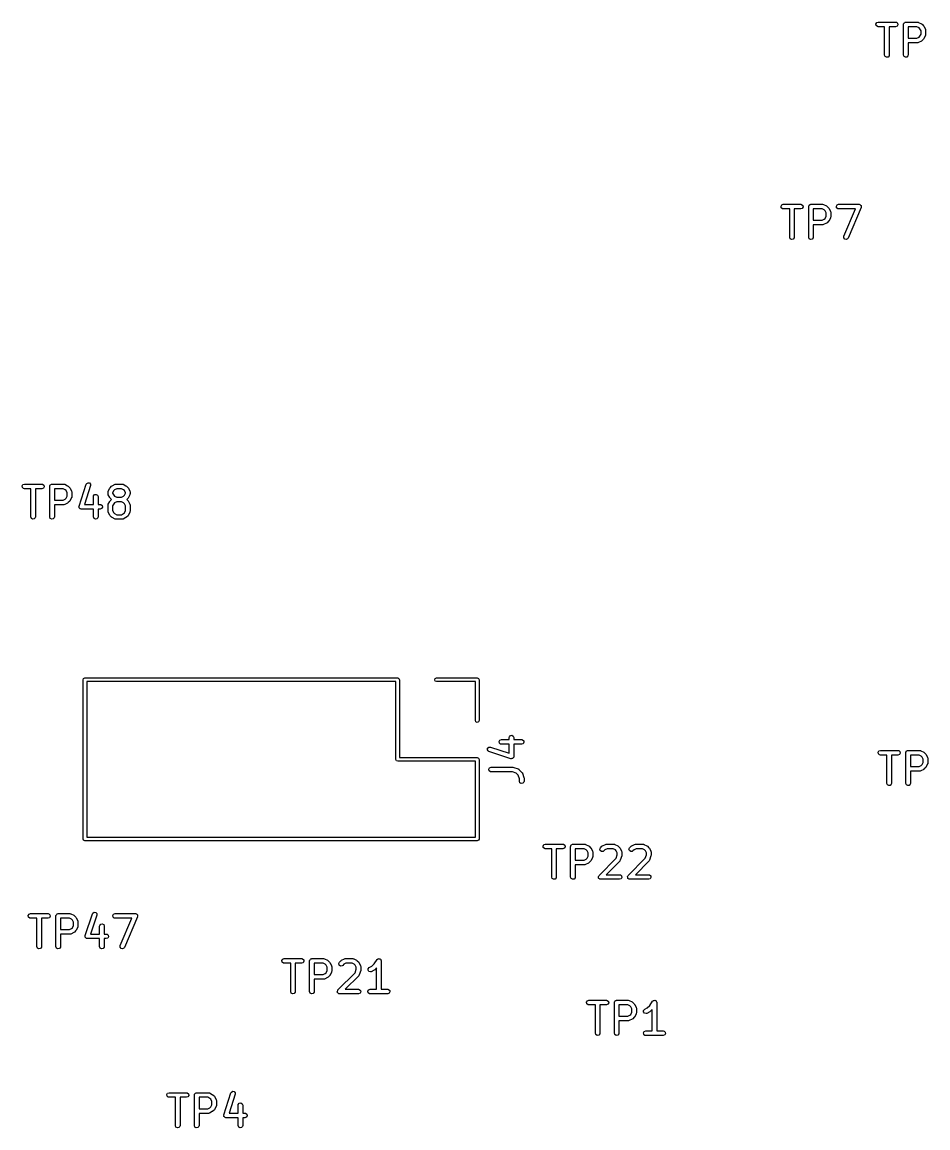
# Model space of a CAD drawing. Extents: x 93 to 212, y -133 to -50.
# Drawn here: x 122.4 to 151.99, y -131.9 to -95.78 of the extents above; entities that cross this region are included whole.
import ezdxf

# ---------------------------------------------------------------- set-up
doc = ezdxf.new("R2010")
doc.units = 0
doc.layers.add('BLACK', color=7, linetype='CONTINUOUS')

msp = doc.modelspace()

# ---------------------------------------------------------------- linework, layer by layer
at = {"layer": 'BLACK', "linetype": 'CONTINUOUS'}
for p, q in [((150.294, -95.8394), (150.32, -95.7949)), ((150.303, -95.8899), (150.294, -95.8394)), ((150.342, -95.9229), (150.303, -95.8899)), ((150.32, -95.7949), (150.368, -95.7774)), ((150.368, -95.9274), (150.342, -95.9229)), ((150.368, -95.7774), (150.939, -95.7774)), ((150.579, -95.9274), (150.368, -95.9274)), ((150.579, -96.8524), (150.579, -95.9274)), ((150.939, -95.9274), (150.729, -95.9274)), ((150.729, -95.9274), (150.729, -96.8524)), ((150.939, -95.7774), (150.965, -95.7819)), ((150.987, -95.9098), (150.939, -95.9274)), ((150.965, -95.7819), (151.004, -95.8149)), ((151.013, -95.8654), (150.987, -95.9098)), ((151.004, -95.8149), (151.013, -95.8654)), ((151.198, -95.8524), (151.199, -95.8426)), ((151.198, -96.8524), (151.198, -95.8524)), ((151.199, -95.8394), (151.2, -95.8365)), ((151.199, -95.8426), (151.199, -95.8394)), ((151.2, -95.8365), (151.202, -95.8267)), ((151.202, -95.8267), (151.215, -95.8118)), ((151.215, -95.8118), (151.224, -95.7949)), ((151.224, -95.7949), (151.231, -95.7926)), ((151.231, -95.7926), (151.235, -95.7874)), ((151.235, -95.7874), (151.254, -95.784)), ((151.254, -95.784), (151.273, -95.7774)), ((151.273, -95.7774), (151.654, -95.7774)), ((151.348, -95.9274), (151.348, -96.3012)), ((151.636, -95.9274), (151.348, -95.9274)), ((151.704, -95.9616), (151.636, -95.9274)), ((151.654, -95.7774), (151.679, -95.7819)), ((151.679, -95.7819), (151.683, -95.7848)), ((151.683, -95.7848), (151.687, -95.7853)), ((151.687, -95.7853), (151.782, -95.8329)), ((151.735, -95.992), (151.704, -95.9616)), ((151.769, -96.0606), (151.735, -95.992)), ((151.769, -96.168), (151.769, -96.0606)), ((151.782, -95.8329), (151.8, -95.8463)), ((151.8, -95.8463), (151.802, -95.847)), ((151.802, -95.847), (151.849, -95.8946)), ((151.849, -95.8946), (151.862, -95.913)), ((151.862, -95.913), (151.864, -95.9141)), ((151.864, -95.9141), (151.911, -96.0093)), ((151.911, -96.0093), (151.919, -96.0343)), ((151.919, -96.0343), (151.918, -96.0386)), ((151.918, -96.0386), (151.919, -96.0429)), ((151.919, -96.0429), (151.919, -96.1857)), ((151.348, -96.3012), (151.636, -96.3012)), ((151.636, -96.3012), (151.704, -96.2669)), ((151.782, -96.3957), (151.687, -96.4433)), ((151.704, -96.2669), (151.735, -96.2365)), ((151.735, -96.2365), (151.769, -96.168)), ((151.783, -96.3945), (151.782, -96.3957)), ((151.802, -96.3816), (151.783, -96.3945)), ((151.849, -96.334), (151.802, -96.3816)), ((151.85, -96.3325), (151.849, -96.334)), ((151.864, -96.3145), (151.85, -96.3325)), ((151.911, -96.2193), (151.864, -96.3145)), ((151.912, -96.2148), (151.911, -96.2193)), ((151.915, -96.2114), (151.912, -96.2148)), ((151.919, -96.1857), (151.915, -96.2114)), ((151.654, -96.4512), (151.348, -96.4512)), ((151.348, -96.4512), (151.348, -96.8524)), ((151.658, -96.4497), (151.654, -96.4512)), ((151.662, -96.4507), (151.658, -96.4497)), ((151.687, -96.4433), (151.662, -96.4507)), ((150.596, -96.9006), (150.579, -96.8524)), ((150.641, -96.9262), (150.596, -96.9006)), ((150.691, -96.9173), (150.641, -96.9262)), ((150.724, -96.878), (150.691, -96.9173)), ((150.729, -96.8524), (150.724, -96.878)), ((151.215, -96.9006), (151.198, -96.8524)), ((151.26, -96.9262), (151.215, -96.9006)), ((151.31, -96.9173), (151.26, -96.9262)), ((151.343, -96.878), (151.31, -96.9173)), ((151.348, -96.8524), (151.343, -96.878)), ((147.194, -101.789), (147.22, -101.745)), ((147.203, -101.84), (147.194, -101.789)), ((147.242, -101.873), (147.203, -101.84)), ((147.22, -101.745), (147.268, -101.727)), ((147.268, -101.727), (147.839, -101.727)), ((147.839, -101.727), (147.865, -101.732)), ((147.865, -101.732), (147.904, -101.765)), ((147.913, -101.815), (147.887, -101.86)), ((147.904, -101.765), (147.913, -101.815)), ((148.098, -101.802), (148.099, -101.793)), ((148.098, -102.802), (148.098, -101.802)), ((148.099, -101.789), (148.1, -101.786)), ((148.099, -101.793), (148.099, -101.789)), ((148.1, -101.786), (148.102, -101.777)), ((148.102, -101.777), (148.115, -101.762)), ((148.115, -101.762), (148.124, -101.745)), ((148.124, -101.745), (148.131, -101.743)), ((148.131, -101.743), (148.135, -101.737)), ((148.135, -101.737), (148.154, -101.734)), ((148.154, -101.734), (148.173, -101.727)), ((148.173, -101.727), (148.554, -101.727)), ((148.554, -101.727), (148.579, -101.732)), ((148.579, -101.732), (148.583, -101.735)), ((148.583, -101.735), (148.587, -101.735)), ((148.587, -101.735), (148.682, -101.783)), ((148.682, -101.783), (148.7, -101.796)), ((148.7, -101.796), (148.702, -101.797)), ((148.702, -101.797), (148.749, -101.845)), ((148.749, -101.845), (148.762, -101.863)), ((149.004, -101.789), (149.029, -101.745)), ((149.012, -101.84), (149.004, -101.789)), ((149.052, -101.873), (149.012, -101.84)), ((149.029, -101.745), (149.077, -101.727)), ((149.077, -101.727), (149.744, -101.727)), ((149.813, -101.832), (149.384, -102.832)), ((149.744, -101.727), (149.77, -101.732)), ((149.77, -101.732), (149.776, -101.738)), ((149.776, -101.738), (149.785, -101.74)), ((149.785, -101.74), (149.796, -101.754)), ((149.796, -101.754), (149.809, -101.765)), ((149.809, -101.765), (149.811, -101.774)), ((149.811, -101.774), (149.816, -101.781)), ((149.818, -101.815), (149.813, -101.823)), ((149.813, -101.823), (149.813, -101.832)), ((149.816, -101.781), (149.815, -101.798)), ((149.815, -101.798), (149.818, -101.815)), ((147.268, -101.877), (147.242, -101.873)), ((147.479, -101.877), (147.268, -101.877)), ((147.479, -102.802), (147.479, -101.877)), ((147.839, -101.877), (147.629, -101.877)), ((147.629, -101.877), (147.629, -102.802)), ((147.887, -101.86), (147.839, -101.877)), ((148.248, -101.877), (148.248, -102.251)), ((148.536, -101.877), (148.248, -101.877)), ((148.604, -101.912), (148.536, -101.877)), ((148.635, -101.942), (148.604, -101.912)), ((148.604, -102.217), (148.635, -102.187)), ((148.669, -102.011), (148.635, -101.942)), ((148.635, -102.187), (148.669, -102.118)), ((148.669, -102.118), (148.669, -102.011)), ((148.762, -101.863), (148.764, -101.864)), ((148.764, -101.864), (148.811, -101.959)), ((148.811, -102.169), (148.764, -102.264)), ((148.811, -101.959), (148.819, -101.984)), ((148.812, -102.165), (148.811, -102.169)), ((148.815, -102.161), (148.812, -102.165)), ((148.819, -102.136), (148.815, -102.161)), ((148.819, -101.984), (148.818, -101.989)), ((148.818, -101.989), (148.819, -101.993)), ((148.819, -101.993), (148.819, -102.136)), ((149.077, -101.877), (149.052, -101.873)), ((149.63, -101.877), (149.077, -101.877)), ((149.247, -102.773), (149.63, -101.877)), ((148.248, -102.251), (148.536, -102.251)), ((148.554, -102.401), (148.248, -102.401)), ((148.248, -102.401), (148.248, -102.802)), ((148.536, -102.251), (148.604, -102.217)), ((148.558, -102.4), (148.554, -102.401)), ((148.562, -102.401), (148.558, -102.4)), ((148.587, -102.393), (148.562, -102.401)), ((148.682, -102.346), (148.587, -102.393)), ((148.683, -102.344), (148.682, -102.346)), ((148.702, -102.332), (148.683, -102.344)), ((148.749, -102.284), (148.702, -102.332)), ((148.75, -102.283), (148.749, -102.284)), ((148.764, -102.264), (148.75, -102.283)), ((147.496, -102.851), (147.479, -102.802)), ((147.541, -102.876), (147.496, -102.851)), ((147.591, -102.867), (147.541, -102.876)), ((147.624, -102.828), (147.591, -102.867)), ((147.629, -102.802), (147.624, -102.828)), ((148.115, -102.851), (148.098, -102.802)), ((148.16, -102.876), (148.115, -102.851)), ((148.21, -102.867), (148.16, -102.876)), ((148.243, -102.828), (148.21, -102.867)), ((148.248, -102.802), (148.243, -102.828)), ((149.244, -102.824), (149.247, -102.773)), ((149.274, -102.865), (149.244, -102.824)), ((149.324, -102.877), (149.274, -102.865)), ((149.37, -102.854), (149.324, -102.877)), ((149.384, -102.832), (149.37, -102.854)), ((122.424, -110.885), (122.472, -110.867)), ((122.472, -110.867), (123.043, -110.867)), ((123.043, -110.867), (123.069, -110.872)), ((123.069, -110.872), (123.108, -110.905)), ((123.328, -110.885), (123.335, -110.883)), ((123.335, -110.883), (123.339, -110.877)), ((123.339, -110.877), (123.358, -110.874)), ((123.358, -110.874), (123.377, -110.867)), ((123.377, -110.867), (123.758, -110.867)), ((123.758, -110.867), (123.783, -110.872)), ((123.783, -110.872), (123.787, -110.875)), ((123.787, -110.875), (123.791, -110.875)), ((123.791, -110.875), (123.886, -110.923)), ((124.258, -111.585), (124.496, -110.871)), ((124.496, -110.871), (124.508, -110.848)), ((124.508, -110.848), (124.552, -110.821)), ((124.552, -110.821), (124.603, -110.829)), ((124.603, -110.829), (124.637, -110.867)), ((124.637, -110.867), (124.638, -110.918)), ((125.343, -110.923), (125.438, -110.875)), ((125.438, -110.875), (125.463, -110.868)), ((125.463, -110.868), (125.468, -110.869)), ((125.468, -110.869), (125.472, -110.867)), ((125.472, -110.867), (125.662, -110.867)), ((125.662, -110.867), (125.688, -110.872)), ((125.688, -110.872), (125.691, -110.875)), ((125.691, -110.875), (125.696, -110.875)), ((125.696, -110.875), (125.791, -110.923)), ((122.398, -110.929), (122.424, -110.885)), ((122.407, -110.98), (122.398, -110.929)), ((122.446, -111.013), (122.407, -110.98)), ((122.472, -111.017), (122.446, -111.013)), ((122.683, -111.017), (122.472, -111.017)), ((122.683, -111.942), (122.683, -111.017)), ((123.043, -111.017), (122.833, -111.017)), ((122.833, -111.017), (122.833, -111.942)), ((123.092, -111), (123.043, -111.017)), ((123.117, -110.955), (123.092, -111)), ((123.108, -110.905), (123.117, -110.955)), ((123.302, -110.942), (123.303, -110.933)), ((123.302, -111.942), (123.302, -110.942)), ((123.303, -110.929), (123.304, -110.926)), ((123.303, -110.933), (123.303, -110.929)), ((123.304, -110.926), (123.306, -110.917)), ((123.306, -110.917), (123.319, -110.902)), ((123.319, -110.902), (123.328, -110.885)), ((123.452, -111.017), (123.452, -111.391)), ((123.74, -111.017), (123.452, -111.017)), ((123.808, -111.052), (123.74, -111.017)), ((123.839, -111.082), (123.808, -111.052)), ((123.873, -111.151), (123.839, -111.082)), ((123.873, -111.258), (123.873, -111.151)), ((123.886, -110.923), (123.904, -110.936)), ((123.904, -110.936), (123.906, -110.937)), ((123.906, -110.937), (123.954, -110.985)), ((123.954, -110.985), (123.966, -111.003)), ((123.966, -111.003), (123.968, -111.004)), ((123.968, -111.004), (124.015, -111.099)), ((124.015, -111.099), (124.023, -111.124)), ((124.023, -111.124), (124.022, -111.129)), ((124.022, -111.129), (124.023, -111.133)), ((124.023, -111.133), (124.023, -111.276)), ((124.638, -110.918), (124.433, -111.534)), ((124.735, -111.25), (124.768, -111.211)), ((124.768, -111.211), (124.818, -111.202)), ((124.818, -111.202), (124.863, -111.228)), ((124.863, -111.228), (124.88, -111.276)), ((125.206, -111.133), (125.211, -111.107)), ((125.206, -111.18), (125.206, -111.133)), ((125.208, -111.185), (125.206, -111.18)), ((125.207, -111.189), (125.208, -111.185)), ((125.214, -111.214), (125.207, -111.189)), ((125.211, -111.107), (125.214, -111.104)), ((125.214, -111.099), (125.262, -111.004)), ((125.214, -111.104), (125.214, -111.099)), ((125.262, -111.309), (125.214, -111.214)), ((125.262, -111.004), (125.275, -110.986)), ((125.275, -110.986), (125.276, -110.985)), ((125.276, -110.985), (125.324, -110.937)), ((125.324, -110.937), (125.342, -110.924)), ((125.342, -110.924), (125.343, -110.923)), ((125.391, -111.082), (125.356, -111.151)), ((125.356, -111.151), (125.356, -111.163)), ((125.356, -111.163), (125.391, -111.231)), ((125.421, -111.052), (125.391, -111.082)), ((125.391, -111.231), (125.421, -111.262)), ((125.49, -111.017), (125.421, -111.052)), ((125.645, -111.017), (125.49, -111.017)), ((125.713, -111.052), (125.645, -111.017)), ((125.744, -111.082), (125.713, -111.052)), ((125.713, -111.262), (125.744, -111.231)), ((125.778, -111.151), (125.744, -111.082)), ((125.744, -111.231), (125.778, -111.163)), ((125.778, -111.163), (125.778, -111.151)), ((125.791, -110.923), (125.809, -110.936)), ((125.809, -110.936), (125.811, -110.937)), ((125.811, -110.937), (125.858, -110.985)), ((125.858, -110.985), (125.871, -111.003)), ((125.871, -111.003), (125.872, -111.004)), ((125.872, -111.004), (125.92, -111.099)), ((125.92, -111.214), (125.872, -111.309)), ((125.92, -111.099), (125.927, -111.124)), ((125.923, -111.206), (125.92, -111.21)), ((125.92, -111.21), (125.92, -111.214)), ((125.928, -111.18), (125.923, -111.206)), ((125.927, -111.124), (125.926, -111.129)), ((125.926, -111.129), (125.928, -111.133)), ((125.928, -111.133), (125.928, -111.18)), ((123.452, -111.391), (123.74, -111.391)), ((123.758, -111.541), (123.452, -111.541)), ((123.452, -111.541), (123.452, -111.942)), ((123.74, -111.391), (123.808, -111.357)), ((123.762, -111.54), (123.758, -111.541)), ((123.766, -111.541), (123.762, -111.54)), ((123.791, -111.533), (123.766, -111.541)), ((123.886, -111.486), (123.791, -111.533)), ((123.808, -111.357), (123.839, -111.327)), ((123.839, -111.327), (123.873, -111.258)), ((123.888, -111.484), (123.886, -111.486)), ((123.906, -111.472), (123.888, -111.484)), ((123.954, -111.424), (123.906, -111.472)), ((123.968, -111.404), (123.954, -111.423)), ((123.954, -111.423), (123.954, -111.424)), ((124.015, -111.309), (123.968, -111.404)), ((124.016, -111.305), (124.015, -111.309)), ((124.019, -111.301), (124.016, -111.305)), ((124.023, -111.276), (124.019, -111.301)), ((124.255, -111.596), (124.258, -111.591)), ((124.259, -111.616), (124.255, -111.596)), ((124.258, -111.591), (124.258, -111.585)), ((124.433, -111.534), (124.73, -111.534)), ((124.73, -111.276), (124.735, -111.25)), ((124.73, -111.534), (124.73, -111.276)), ((124.88, -111.276), (124.88, -111.534)), ((124.88, -111.534), (124.948, -111.534)), ((124.948, -111.534), (124.974, -111.539)), ((124.974, -111.539), (125.013, -111.572)), ((125.013, -111.572), (125.022, -111.622)), ((125.206, -111.561), (125.211, -111.536)), ((125.206, -111.752), (125.206, -111.561)), ((125.211, -111.536), (125.214, -111.532)), ((125.214, -111.528), (125.262, -111.433)), ((125.214, -111.532), (125.214, -111.528)), ((125.263, -111.31), (125.262, -111.309)), ((125.262, -111.433), (125.275, -111.415)), ((125.276, -111.329), (125.263, -111.31)), ((125.275, -111.415), (125.276, -111.413)), ((125.318, -111.371), (125.276, -111.329)), ((125.276, -111.413), (125.318, -111.371)), ((125.391, -111.511), (125.356, -111.579)), ((125.356, -111.579), (125.356, -111.734)), ((125.421, -111.48), (125.391, -111.511)), ((125.421, -111.262), (125.49, -111.296)), ((125.49, -111.446), (125.421, -111.48)), ((125.49, -111.296), (125.645, -111.296)), ((125.645, -111.446), (125.49, -111.446)), ((125.645, -111.296), (125.713, -111.262)), ((125.713, -111.48), (125.645, -111.446)), ((125.744, -111.511), (125.713, -111.48)), ((125.778, -111.579), (125.744, -111.511)), ((125.778, -111.734), (125.778, -111.579)), ((125.858, -111.329), (125.816, -111.371)), ((125.816, -111.371), (125.858, -111.413)), ((125.859, -111.327), (125.858, -111.329)), ((125.858, -111.413), (125.871, -111.432)), ((125.872, -111.309), (125.859, -111.327)), ((125.871, -111.432), (125.872, -111.433)), ((125.872, -111.433), (125.92, -111.528)), ((125.92, -111.528), (125.927, -111.553)), ((125.927, -111.553), (125.926, -111.557)), ((125.926, -111.557), (125.928, -111.561)), ((125.928, -111.561), (125.928, -111.752)), ((122.7, -111.991), (122.683, -111.942)), ((122.833, -111.942), (122.828, -111.968)), ((123.319, -111.991), (123.302, -111.942)), ((123.452, -111.942), (123.447, -111.968)), ((124.259, -111.637), (124.259, -111.616)), ((124.263, -111.641), (124.259, -111.637)), ((124.264, -111.647), (124.263, -111.641)), ((124.28, -111.66), (124.264, -111.647)), ((124.293, -111.675), (124.28, -111.66)), ((124.299, -111.676), (124.293, -111.675)), ((124.303, -111.68), (124.299, -111.676)), ((124.329, -111.684), (124.303, -111.68)), ((124.73, -111.684), (124.329, -111.684)), ((124.73, -111.942), (124.73, -111.684)), ((124.748, -111.991), (124.73, -111.942)), ((124.88, -111.942), (124.876, -111.968)), ((124.948, -111.684), (124.88, -111.684)), ((124.88, -111.684), (124.88, -111.942)), ((124.996, -111.666), (124.948, -111.684)), ((125.022, -111.622), (124.996, -111.666)), ((125.208, -111.756), (125.206, -111.752)), ((125.207, -111.76), (125.208, -111.756)), ((125.214, -111.785), (125.207, -111.76)), ((125.262, -111.881), (125.214, -111.785)), ((125.263, -111.882), (125.262, -111.881)), ((125.276, -111.9), (125.263, -111.882)), ((125.324, -111.948), (125.276, -111.9)), ((125.325, -111.948), (125.324, -111.948)), ((125.343, -111.962), (125.325, -111.948)), ((125.438, -112.009), (125.343, -111.962)), ((125.356, -111.734), (125.391, -111.803)), ((125.391, -111.803), (125.421, -111.833)), ((125.421, -111.833), (125.49, -111.867)), ((125.49, -111.867), (125.645, -111.867)), ((125.645, -111.867), (125.713, -111.833)), ((125.791, -111.962), (125.696, -112.009)), ((125.713, -111.833), (125.744, -111.803)), ((125.744, -111.803), (125.778, -111.734)), ((125.792, -111.961), (125.791, -111.962)), ((125.811, -111.948), (125.792, -111.961)), ((125.858, -111.9), (125.811, -111.948)), ((125.859, -111.899), (125.858, -111.9)), ((125.872, -111.881), (125.859, -111.899)), ((125.92, -111.785), (125.872, -111.881)), ((125.923, -111.778), (125.92, -111.781)), ((125.92, -111.781), (125.92, -111.785)), ((125.928, -111.752), (125.923, -111.778)), ((122.745, -112.016), (122.7, -111.991)), ((122.795, -112.007), (122.745, -112.016)), ((122.828, -111.968), (122.795, -112.007)), ((123.364, -112.016), (123.319, -111.991)), ((123.414, -112.007), (123.364, -112.016)), ((123.447, -111.968), (123.414, -112.007)), ((124.792, -112.016), (124.748, -111.991)), ((124.843, -112.007), (124.792, -112.016)), ((124.876, -111.968), (124.843, -112.007)), ((125.443, -112.01), (125.438, -112.009)), ((125.446, -112.013), (125.443, -112.01)), ((125.472, -112.017), (125.446, -112.013)), ((125.662, -112.017), (125.472, -112.017)), ((125.667, -112.016), (125.662, -112.017)), ((125.671, -112.017), (125.667, -112.016)), ((125.696, -112.009), (125.671, -112.017)), ((124.39, -117.26), (124.408, -117.218)), ((124.39, -122.46), (124.39, -117.26)), ((124.408, -117.218), (124.45, -117.2)), ((124.45, -117.2), (134.67, -117.2)), ((124.51, -117.32), (124.51, -122.4)), ((134.61, -117.32), (124.51, -117.32)), ((134.61, -119.86), (134.61, -117.32)), ((134.67, -117.2), (134.712, -117.218)), ((134.712, -117.218), (134.73, -117.26)), ((134.73, -117.26), (134.73, -119.8)), ((135.88, -117.26), (135.898, -117.218)), ((135.898, -117.302), (135.88, -117.26)), ((135.898, -117.218), (135.94, -117.2)), ((135.94, -117.32), (135.898, -117.302)), ((135.94, -117.2), (137.27, -117.2)), ((137.21, -117.32), (135.94, -117.32)), ((137.21, -118.59), (137.21, -117.32)), ((137.27, -117.2), (137.312, -117.218)), ((137.312, -117.218), (137.33, -117.26)), ((137.33, -117.26), (137.33, -118.59)), ((137.228, -118.632), (137.21, -118.59)), ((137.27, -118.65), (137.228, -118.632)), ((137.312, -118.632), (137.27, -118.65)), ((137.33, -118.59), (137.312, -118.632)), ((138.314, -119.146), (138.319, -119.12)), ((138.314, -119.214), (138.314, -119.146)), ((138.319, -119.12), (138.352, -119.081)), ((138.352, -119.081), (138.402, -119.072)), ((138.402, -119.072), (138.446, -119.098)), ((138.446, -119.098), (138.464, -119.146)), ((138.464, -119.146), (138.464, -119.214)), ((137.601, -119.542), (137.609, -119.491)), ((137.628, -119.585), (137.601, -119.542)), ((137.609, -119.491), (137.647, -119.457)), ((137.647, -119.457), (137.698, -119.456)), ((137.698, -119.456), (138.314, -119.661)), ((137.982, -119.276), (138.008, -119.231)), ((137.991, -119.326), (137.982, -119.276)), ((138.03, -119.359), (137.991, -119.326)), ((138.008, -119.231), (138.056, -119.214)), ((138.056, -119.364), (138.03, -119.359)), ((138.056, -119.214), (138.314, -119.214)), ((138.314, -119.364), (138.056, -119.364)), ((138.314, -119.661), (138.314, -119.364)), ((138.464, -119.214), (138.722, -119.214)), ((138.722, -119.364), (138.464, -119.364)), ((138.464, -119.364), (138.464, -119.765)), ((138.722, -119.214), (138.748, -119.218)), ((138.771, -119.346), (138.722, -119.364)), ((138.748, -119.218), (138.787, -119.251)), ((138.796, -119.302), (138.771, -119.346)), ((138.787, -119.251), (138.796, -119.302)), ((134.628, -119.902), (134.61, -119.86)), ((134.67, -119.92), (134.628, -119.902)), ((134.73, -119.8), (137.27, -119.8)), ((137.27, -119.8), (137.312, -119.818)), ((137.312, -119.818), (137.33, -119.86)), ((137.33, -119.86), (137.33, -122.46)), ((137.651, -119.598), (137.628, -119.585)), ((138.365, -119.836), (137.651, -119.598)), ((138.371, -119.836), (138.365, -119.836)), ((138.376, -119.839), (138.371, -119.836)), ((138.396, -119.835), (138.376, -119.839)), ((138.417, -119.835), (138.396, -119.835)), ((138.421, -119.831), (138.417, -119.835)), ((138.427, -119.83), (138.421, -119.831)), ((138.44, -119.814), (138.427, -119.83)), ((138.455, -119.8), (138.44, -119.814)), ((138.456, -119.795), (138.455, -119.8)), ((138.46, -119.79), (138.456, -119.795)), ((138.464, -119.765), (138.46, -119.79)), ((150.368, -119.629), (150.394, -119.585)), ((150.377, -119.68), (150.368, -119.629)), ((150.416, -119.713), (150.377, -119.68)), ((150.394, -119.585), (150.442, -119.567)), ((150.442, -119.717), (150.416, -119.713)), ((150.442, -119.567), (151.013, -119.567)), ((150.653, -119.717), (150.442, -119.717)), ((150.653, -120.642), (150.653, -119.717)), ((151.013, -119.717), (150.803, -119.717)), ((150.803, -119.717), (150.803, -120.642)), ((151.013, -119.567), (151.039, -119.572)), ((151.062, -119.7), (151.013, -119.717)), ((151.039, -119.572), (151.078, -119.605)), ((151.087, -119.655), (151.062, -119.7)), ((151.078, -119.605), (151.087, -119.655)), ((151.272, -119.642), (151.273, -119.633)), ((151.272, -120.642), (151.272, -119.642)), ((151.273, -119.629), (151.274, -119.626)), ((151.273, -119.633), (151.273, -119.629)), ((151.274, -119.626), (151.276, -119.617)), ((151.276, -119.617), (151.289, -119.602)), ((151.289, -119.602), (151.298, -119.585)), ((151.298, -119.585), (151.305, -119.583)), ((151.305, -119.583), (151.309, -119.577)), ((151.309, -119.577), (151.328, -119.574)), ((151.328, -119.574), (151.347, -119.567)), ((151.347, -119.567), (151.728, -119.567)), ((151.422, -119.717), (151.422, -120.091)), ((151.71, -119.717), (151.422, -119.717)), ((151.778, -119.752), (151.71, -119.717)), ((151.728, -119.567), (151.753, -119.572)), ((151.753, -119.572), (151.757, -119.575)), ((151.757, -119.575), (151.761, -119.575)), ((151.761, -119.575), (151.856, -119.623)), ((151.809, -119.782), (151.778, -119.752)), ((151.843, -119.851), (151.809, -119.782)), ((151.843, -119.958), (151.843, -119.851)), ((151.856, -119.623), (151.874, -119.636)), ((151.874, -119.636), (151.876, -119.637)), ((151.876, -119.637), (151.924, -119.685)), ((151.924, -119.685), (151.936, -119.703)), ((151.936, -119.703), (151.938, -119.704)), ((151.938, -119.704), (151.985, -119.799)), ((151.985, -119.799), (151.993, -119.824)), ((151.993, -119.824), (151.992, -119.829)), ((151.992, -119.829), (151.993, -119.833)), ((151.993, -119.833), (151.993, -119.976)), ((137.21, -119.92), (134.67, -119.92)), ((137.21, -122.4), (137.21, -119.92)), ((137.649, -120.18), (137.674, -120.136)), ((137.657, -120.231), (137.649, -120.18)), ((137.697, -120.264), (137.657, -120.231)), ((137.674, -120.136), (137.722, -120.118)), ((137.722, -120.268), (137.697, -120.264)), ((137.722, -120.118), (138.437, -120.118)), ((138.424, -120.268), (137.722, -120.268)), ((138.539, -120.307), (138.424, -120.268)), ((138.437, -120.118), (138.459, -120.122)), ((138.459, -120.122), (138.46, -120.122)), ((138.46, -120.122), (138.603, -120.17)), ((138.603, -120.17), (138.626, -120.182)), ((138.626, -120.182), (138.628, -120.186)), ((138.628, -120.186), (138.633, -120.188)), ((138.633, -120.188), (138.728, -120.283)), ((151.422, -120.091), (151.71, -120.091)), ((151.728, -120.241), (151.422, -120.241)), ((151.422, -120.241), (151.422, -120.642)), ((151.71, -120.091), (151.778, -120.057)), ((151.732, -120.24), (151.728, -120.241)), ((151.736, -120.241), (151.732, -120.24)), ((151.761, -120.233), (151.736, -120.241)), ((151.856, -120.186), (151.761, -120.233)), ((151.778, -120.057), (151.809, -120.027)), ((151.809, -120.027), (151.843, -119.958)), ((151.858, -120.184), (151.856, -120.186)), ((151.876, -120.172), (151.858, -120.184)), ((151.924, -120.124), (151.876, -120.172)), ((151.938, -120.104), (151.924, -120.123)), ((151.924, -120.123), (151.924, -120.124)), ((151.985, -120.009), (151.938, -120.104)), ((151.986, -120.005), (151.985, -120.009)), ((151.989, -120.001), (151.986, -120.005)), ((151.993, -119.976), (151.989, -120.001)), ((138.609, -120.377), (138.539, -120.307)), ((138.647, -120.491), (138.609, -120.377)), ((138.647, -120.574), (138.647, -120.491)), ((138.665, -120.622), (138.647, -120.574)), ((138.709, -120.648), (138.665, -120.622)), ((138.728, -120.283), (138.743, -120.304)), ((138.743, -120.304), (138.743, -120.309)), ((138.743, -120.309), (138.746, -120.312)), ((138.746, -120.312), (138.794, -120.455)), ((138.793, -120.6), (138.76, -120.639)), ((138.797, -120.574), (138.793, -120.6)), ((138.794, -120.455), (138.797, -120.478)), ((138.797, -120.478), (138.797, -120.479)), ((138.797, -120.479), (138.797, -120.574)), ((138.76, -120.639), (138.709, -120.648)), ((150.67, -120.691), (150.653, -120.642)), ((150.715, -120.716), (150.67, -120.691)), ((150.765, -120.707), (150.715, -120.716)), ((150.798, -120.668), (150.765, -120.707)), ((150.803, -120.642), (150.798, -120.668)), ((151.289, -120.691), (151.272, -120.642)), ((151.334, -120.716), (151.289, -120.691)), ((151.384, -120.707), (151.334, -120.716)), ((151.417, -120.668), (151.384, -120.707)), ((151.422, -120.642), (151.417, -120.668)), ((124.51, -122.4), (137.21, -122.4)), ((124.408, -122.502), (124.39, -122.46)), ((124.45, -122.52), (124.408, -122.502)), ((137.27, -122.52), (124.45, -122.52)), ((137.312, -122.502), (137.27, -122.52)), ((137.33, -122.46), (137.312, -122.502)), ((139.418, -122.689), (139.443, -122.645)), ((139.427, -122.74), (139.418, -122.689)), ((139.466, -122.773), (139.427, -122.74)), ((139.443, -122.645), (139.492, -122.627)), ((139.492, -122.777), (139.466, -122.773)), ((139.492, -122.627), (140.063, -122.627)), ((139.702, -122.777), (139.492, -122.777)), ((139.702, -123.702), (139.702, -122.777)), ((140.063, -122.777), (139.852, -122.777)), ((139.852, -122.777), (139.852, -123.702)), ((140.063, -122.627), (140.089, -122.632)), ((140.111, -122.76), (140.063, -122.777)), ((140.089, -122.632), (140.128, -122.665)), ((140.137, -122.715), (140.111, -122.76)), ((140.128, -122.665), (140.137, -122.715)), ((140.321, -122.702), (140.323, -122.693)), ((140.321, -123.702), (140.321, -122.702)), ((140.323, -122.689), (140.324, -122.686)), ((140.323, -122.693), (140.323, -122.689)), ((140.324, -122.686), (140.326, -122.677)), ((140.326, -122.677), (140.338, -122.662)), ((140.338, -122.662), (140.348, -122.645)), ((140.348, -122.645), (140.355, -122.643)), ((140.355, -122.643), (140.359, -122.637)), ((140.359, -122.637), (140.378, -122.634)), ((140.378, -122.634), (140.396, -122.627)), ((140.396, -122.627), (140.777, -122.627)), ((140.471, -122.777), (140.471, -123.151)), ((140.76, -122.777), (140.471, -122.777)), ((140.828, -122.812), (140.76, -122.777)), ((140.777, -122.627), (140.803, -122.632)), ((140.803, -122.632), (140.806, -122.635)), ((140.806, -122.635), (140.811, -122.635)), ((140.811, -122.635), (140.906, -122.683)), ((140.906, -122.683), (140.924, -122.696)), ((140.924, -122.696), (140.926, -122.697)), ((140.926, -122.697), (140.973, -122.745)), ((140.973, -122.745), (140.986, -122.763)), ((140.986, -122.763), (140.987, -122.764)), ((140.987, -122.764), (141.035, -122.859)), ((141.274, -122.791), (141.296, -122.745)), ((141.287, -122.841), (141.274, -122.791)), ((141.296, -122.745), (141.343, -122.697)), ((141.343, -122.697), (141.362, -122.684)), ((141.362, -122.684), (141.363, -122.683)), ((141.363, -122.683), (141.458, -122.635)), ((141.509, -122.777), (141.441, -122.812)), ((141.458, -122.635), (141.483, -122.628)), ((141.483, -122.628), (141.487, -122.629)), ((141.487, -122.629), (141.492, -122.627)), ((141.492, -122.627), (141.73, -122.627)), ((141.712, -122.777), (141.509, -122.777)), ((141.781, -122.812), (141.712, -122.777)), ((141.73, -122.627), (141.755, -122.632)), ((141.755, -122.632), (141.759, -122.635)), ((141.759, -122.635), (141.763, -122.635)), ((141.763, -122.635), (141.859, -122.683)), ((141.859, -122.683), (141.877, -122.696)), ((141.877, -122.696), (141.878, -122.697)), ((141.878, -122.697), (141.926, -122.745)), ((141.926, -122.745), (141.939, -122.763)), ((141.939, -122.763), (141.94, -122.764)), ((141.94, -122.764), (141.987, -122.859)), ((142.226, -122.791), (142.248, -122.745)), ((142.24, -122.841), (142.226, -122.791)), ((142.248, -122.745), (142.296, -122.697)), ((142.296, -122.697), (142.314, -122.684)), ((142.314, -122.684), (142.315, -122.683)), ((142.315, -122.683), (142.411, -122.635)), ((142.462, -122.777), (142.393, -122.812)), ((142.411, -122.635), (142.435, -122.628)), ((142.435, -122.628), (142.44, -122.629)), ((142.44, -122.629), (142.444, -122.627)), ((142.444, -122.627), (142.682, -122.627)), ((142.664, -122.777), (142.462, -122.777)), ((142.733, -122.812), (142.664, -122.777)), ((142.682, -122.627), (142.708, -122.632)), ((142.708, -122.632), (142.711, -122.635)), ((142.711, -122.635), (142.716, -122.635)), ((142.716, -122.635), (142.811, -122.683)), ((142.811, -122.683), (142.829, -122.696)), ((142.829, -122.696), (142.83, -122.697)), ((142.83, -122.697), (142.878, -122.745)), ((142.878, -122.745), (142.891, -122.763)), ((142.891, -122.763), (142.892, -122.764)), ((142.892, -122.764), (142.94, -122.859)), ((140.471, -123.151), (140.76, -123.151)), ((140.76, -123.151), (140.828, -123.117)), ((140.859, -122.842), (140.828, -122.812)), ((140.828, -123.117), (140.859, -123.087)), ((140.893, -122.911), (140.859, -122.842)), ((140.859, -123.087), (140.893, -123.018)), ((140.893, -123.018), (140.893, -122.911)), ((140.987, -123.164), (140.974, -123.183)), ((141.035, -123.069), (140.987, -123.164)), ((141.035, -122.859), (141.042, -122.884)), ((141.038, -123.061), (141.035, -123.065)), ((141.035, -123.065), (141.035, -123.069)), ((141.043, -123.036), (141.038, -123.061)), ((141.042, -122.884), (141.041, -122.889)), ((141.041, -122.889), (141.043, -122.893)), ((141.043, -122.893), (141.043, -123.036)), ((141.248, -123.649), (141.807, -123.09)), ((141.329, -122.87), (141.287, -122.841)), ((141.381, -122.866), (141.329, -122.87)), ((141.402, -122.851), (141.381, -122.866)), ((141.441, -122.812), (141.402, -122.851)), ((141.811, -122.842), (141.781, -122.812)), ((141.807, -123.09), (141.845, -122.976)), ((141.845, -122.911), (141.811, -122.842)), ((141.845, -122.976), (141.845, -122.911)), ((141.944, -123.155), (141.931, -123.178)), ((141.991, -123.012), (141.944, -123.155)), ((141.987, -122.859), (141.995, -122.884)), ((141.995, -122.988), (141.991, -123.01)), ((141.991, -123.01), (141.991, -123.012)), ((141.995, -122.884), (141.994, -122.889)), ((141.994, -122.889), (141.995, -122.893)), ((141.995, -122.893), (141.995, -122.988)), ((142.201, -123.649), (142.759, -123.09)), ((142.282, -122.87), (142.24, -122.841)), ((142.333, -122.866), (142.282, -122.87)), ((142.354, -122.851), (142.333, -122.866)), ((142.393, -122.812), (142.354, -122.851)), ((142.763, -122.842), (142.733, -122.812)), ((142.759, -123.09), (142.798, -122.976)), ((142.798, -122.911), (142.763, -122.842)), ((142.798, -122.976), (142.798, -122.911)), ((142.896, -123.155), (142.884, -123.178)), ((142.944, -123.012), (142.896, -123.155)), ((142.94, -122.859), (142.947, -122.884)), ((142.948, -122.988), (142.944, -123.01)), ((142.944, -123.01), (142.944, -123.012)), ((142.947, -122.884), (142.946, -122.889)), ((142.946, -122.889), (142.948, -122.893)), ((142.948, -122.893), (142.948, -122.988)), ((140.777, -123.301), (140.471, -123.301)), ((140.471, -123.301), (140.471, -123.702)), ((140.782, -123.3), (140.777, -123.301)), ((140.786, -123.301), (140.782, -123.3)), ((140.811, -123.293), (140.786, -123.301)), ((140.906, -123.246), (140.811, -123.293)), ((140.907, -123.244), (140.906, -123.246)), ((140.926, -123.232), (140.907, -123.244)), ((140.973, -123.184), (140.926, -123.232)), ((140.974, -123.183), (140.973, -123.184)), ((141.926, -123.184), (141.482, -123.627)), ((141.928, -123.18), (141.926, -123.184)), ((141.931, -123.178), (141.928, -123.18)), ((142.878, -123.184), (142.435, -123.627)), ((142.88, -123.18), (142.878, -123.184)), ((142.884, -123.178), (142.88, -123.18)), ((139.72, -123.751), (139.702, -123.702)), ((139.764, -123.776), (139.72, -123.751)), ((139.815, -123.767), (139.764, -123.776)), ((139.848, -123.728), (139.815, -123.767)), ((139.852, -123.702), (139.848, -123.728)), ((140.339, -123.751), (140.321, -123.702)), ((140.383, -123.776), (140.339, -123.751)), ((140.434, -123.767), (140.383, -123.776)), ((140.467, -123.728), (140.434, -123.767)), ((140.471, -123.702), (140.467, -123.728)), ((141.226, -123.696), (141.228, -123.693)), ((141.232, -123.718), (141.226, -123.696)), ((141.227, -123.689), (141.239, -123.67)), ((141.228, -123.693), (141.227, -123.689)), ((141.236, -123.74), (141.232, -123.718)), ((141.239, -123.742), (141.236, -123.74)), ((141.239, -123.67), (141.248, -123.649)), ((141.24, -123.745), (141.239, -123.742)), ((141.258, -123.758), (141.24, -123.745)), ((141.276, -123.773), (141.258, -123.758)), ((141.28, -123.774), (141.276, -123.773)), ((141.282, -123.775), (141.28, -123.774)), ((141.285, -123.775), (141.282, -123.775)), ((141.301, -123.777), (141.285, -123.775)), ((141.92, -123.777), (141.301, -123.777)), ((141.482, -123.627), (141.92, -123.627)), ((141.92, -123.627), (141.946, -123.632)), ((141.968, -123.76), (141.92, -123.777)), ((141.946, -123.632), (141.985, -123.665)), ((141.994, -123.715), (141.968, -123.76)), ((141.985, -123.665), (141.994, -123.715)), ((142.179, -123.696), (142.18, -123.693)), ((142.185, -123.718), (142.179, -123.696)), ((142.18, -123.689), (142.191, -123.67)), ((142.18, -123.693), (142.18, -123.689)), ((142.189, -123.74), (142.185, -123.718)), ((142.191, -123.742), (142.189, -123.74)), ((142.191, -123.67), (142.201, -123.649)), ((142.192, -123.745), (142.191, -123.742)), ((142.211, -123.758), (142.192, -123.745)), ((142.228, -123.773), (142.211, -123.758)), ((142.233, -123.774), (142.228, -123.773)), ((142.234, -123.775), (142.233, -123.774)), ((142.237, -123.775), (142.234, -123.775)), ((142.254, -123.777), (142.237, -123.775)), ((142.873, -123.777), (142.254, -123.777)), ((142.435, -123.627), (142.873, -123.627)), ((142.873, -123.627), (142.898, -123.632)), ((142.921, -123.76), (142.873, -123.777)), ((142.898, -123.632), (142.938, -123.665)), ((142.946, -123.715), (142.921, -123.76)), ((142.938, -123.665), (142.946, -123.715)), ((122.599, -124.959), (122.624, -124.915)), ((122.608, -125.01), (122.599, -124.959)), ((122.624, -124.915), (122.673, -124.897)), ((122.673, -124.897), (123.244, -124.897)), ((123.244, -124.897), (123.27, -124.902)), ((123.27, -124.902), (123.309, -124.935)), ((123.309, -124.935), (123.318, -124.985)), ((123.502, -124.972), (123.504, -124.963)), ((123.504, -124.959), (123.505, -124.956)), ((123.504, -124.963), (123.504, -124.959)), ((123.505, -124.956), (123.507, -124.947)), ((123.507, -124.947), (123.519, -124.932)), ((123.519, -124.932), (123.529, -124.915)), ((123.529, -124.915), (123.536, -124.913)), ((123.536, -124.913), (123.54, -124.907)), ((123.54, -124.907), (123.559, -124.904)), ((123.559, -124.904), (123.577, -124.897)), ((123.577, -124.897), (123.958, -124.897)), ((123.958, -124.897), (123.984, -124.902)), ((123.984, -124.902), (123.987, -124.905)), ((123.987, -124.905), (123.992, -124.905)), ((123.992, -124.905), (124.087, -124.953)), ((124.087, -124.953), (124.105, -124.966)), ((124.105, -124.966), (124.107, -124.967)), ((124.107, -124.967), (124.154, -125.015)), ((124.459, -125.615), (124.697, -124.901)), ((124.839, -124.948), (124.634, -125.564)), ((124.697, -124.901), (124.709, -124.878)), ((124.709, -124.878), (124.753, -124.851)), ((124.753, -124.851), (124.804, -124.859)), ((124.804, -124.859), (124.838, -124.897)), ((124.838, -124.897), (124.839, -124.948)), ((125.361, -124.959), (125.386, -124.915)), ((125.37, -125.01), (125.361, -124.959)), ((125.386, -124.915), (125.435, -124.897)), ((125.435, -124.897), (126.101, -124.897)), ((126.101, -124.897), (126.127, -124.902)), ((126.127, -124.902), (126.134, -124.908)), ((126.134, -124.908), (126.142, -124.91)), ((126.142, -124.91), (126.153, -124.924)), ((126.153, -124.924), (126.166, -124.935)), ((126.166, -124.935), (126.168, -124.944)), ((126.168, -124.944), (126.173, -124.951)), ((126.173, -124.951), (126.172, -124.968)), ((126.172, -124.968), (126.175, -124.985)), ((122.647, -125.043), (122.608, -125.01)), ((122.673, -125.047), (122.647, -125.043)), ((122.883, -125.047), (122.673, -125.047)), ((122.883, -125.972), (122.883, -125.047)), ((123.244, -125.047), (123.033, -125.047)), ((123.033, -125.047), (123.033, -125.972)), ((123.292, -125.03), (123.244, -125.047)), ((123.318, -124.985), (123.292, -125.03)), ((123.502, -125.972), (123.502, -124.972)), ((123.652, -125.047), (123.652, -125.421)), ((123.941, -125.047), (123.652, -125.047)), ((124.009, -125.082), (123.941, -125.047)), ((124.04, -125.112), (124.009, -125.082)), ((124.074, -125.181), (124.04, -125.112)), ((124.04, -125.357), (124.074, -125.288)), ((124.074, -125.288), (124.074, -125.181)), ((124.154, -125.015), (124.167, -125.033)), ((124.167, -125.033), (124.168, -125.034)), ((124.168, -125.034), (124.216, -125.129)), ((124.216, -125.129), (124.223, -125.154)), ((124.219, -125.331), (124.216, -125.335)), ((124.224, -125.306), (124.219, -125.331)), ((124.223, -125.154), (124.222, -125.159)), ((124.222, -125.159), (124.224, -125.163)), ((124.224, -125.163), (124.224, -125.306)), ((124.931, -125.306), (124.935, -125.28)), ((124.931, -125.564), (124.931, -125.306)), ((124.935, -125.28), (124.968, -125.241)), ((124.968, -125.241), (125.019, -125.232)), ((125.019, -125.232), (125.063, -125.258)), ((125.063, -125.258), (125.081, -125.306)), ((125.081, -125.306), (125.081, -125.564)), ((125.409, -125.043), (125.37, -125.01)), ((125.435, -125.047), (125.409, -125.043)), ((125.987, -125.047), (125.435, -125.047)), ((125.604, -125.943), (125.987, -125.047)), ((126.17, -125.002), (125.742, -126.002)), ((126.171, -124.993), (126.17, -125.002)), ((126.175, -124.985), (126.171, -124.993)), ((123.652, -125.421), (123.941, -125.421)), ((123.958, -125.571), (123.652, -125.571)), ((123.652, -125.571), (123.652, -125.972)), ((123.941, -125.421), (124.009, -125.387)), ((123.963, -125.57), (123.958, -125.571)), ((123.967, -125.571), (123.963, -125.57)), ((123.992, -125.563), (123.967, -125.571)), ((124.087, -125.516), (123.992, -125.563)), ((124.009, -125.387), (124.04, -125.357)), ((124.088, -125.514), (124.087, -125.516)), ((124.107, -125.502), (124.088, -125.514)), ((124.154, -125.454), (124.107, -125.502)), ((124.155, -125.453), (124.154, -125.454)), ((124.168, -125.434), (124.155, -125.453)), ((124.216, -125.339), (124.168, -125.434)), ((124.216, -125.335), (124.216, -125.339)), ((124.456, -125.626), (124.459, -125.621)), ((124.459, -125.646), (124.456, -125.626)), ((124.459, -125.621), (124.459, -125.615)), ((124.46, -125.667), (124.459, -125.646)), ((124.464, -125.671), (124.46, -125.667)), ((124.465, -125.677), (124.464, -125.671)), ((124.48, -125.69), (124.465, -125.677)), ((124.494, -125.705), (124.48, -125.69)), ((124.634, -125.564), (124.931, -125.564)), ((125.081, -125.564), (125.149, -125.564)), ((125.149, -125.564), (125.174, -125.569)), ((125.174, -125.569), (125.214, -125.602)), ((125.223, -125.652), (125.197, -125.697)), ((125.214, -125.602), (125.223, -125.652)), ((122.901, -126.021), (122.883, -125.972)), ((122.945, -126.046), (122.901, -126.021)), ((122.996, -126.037), (122.945, -126.046)), ((123.029, -125.998), (122.996, -126.037)), ((123.033, -125.972), (123.029, -125.998)), ((123.52, -126.021), (123.502, -125.972)), ((123.564, -126.046), (123.52, -126.021)), ((123.615, -126.037), (123.564, -126.046)), ((123.648, -125.998), (123.615, -126.037)), ((123.652, -125.972), (123.648, -125.998)), ((124.5, -125.706), (124.494, -125.705)), ((124.504, -125.71), (124.5, -125.706)), ((124.53, -125.714), (124.504, -125.71)), ((124.931, -125.714), (124.53, -125.714)), ((124.931, -125.972), (124.931, -125.714)), ((124.948, -126.021), (124.931, -125.972)), ((124.993, -126.046), (124.948, -126.021)), ((125.043, -126.037), (124.993, -126.046)), ((125.076, -125.998), (125.043, -126.037)), ((125.081, -125.972), (125.076, -125.998)), ((125.149, -125.714), (125.081, -125.714)), ((125.081, -125.714), (125.081, -125.972)), ((125.197, -125.697), (125.149, -125.714)), ((125.601, -125.994), (125.604, -125.943)), ((125.632, -126.035), (125.601, -125.994)), ((125.681, -126.047), (125.632, -126.035)), ((125.727, -126.024), (125.681, -126.047)), ((125.742, -126.002), (125.727, -126.024)), ((130.888, -126.429), (130.914, -126.385)), ((130.914, -126.385), (130.962, -126.367)), ((130.962, -126.367), (131.533, -126.367)), ((131.533, -126.367), (131.559, -126.372)), ((131.559, -126.372), (131.598, -126.405)), ((131.598, -126.405), (131.607, -126.455)), ((131.796, -126.417), (131.809, -126.402)), ((131.809, -126.402), (131.818, -126.385)), ((131.818, -126.385), (131.825, -126.383)), ((131.825, -126.383), (131.829, -126.377)), ((131.829, -126.377), (131.848, -126.374)), ((131.848, -126.374), (131.867, -126.367)), ((131.867, -126.367), (132.248, -126.367)), ((132.248, -126.367), (132.273, -126.372)), ((132.273, -126.372), (132.277, -126.375)), ((132.277, -126.375), (132.281, -126.375)), ((132.281, -126.375), (132.376, -126.423)), ((132.833, -126.423), (132.928, -126.375)), ((132.928, -126.375), (132.953, -126.368)), ((132.953, -126.368), (132.958, -126.369)), ((132.958, -126.369), (132.962, -126.367)), ((132.962, -126.367), (133.2, -126.367)), ((133.2, -126.367), (133.226, -126.372)), ((133.226, -126.372), (133.229, -126.375)), ((133.229, -126.375), (133.234, -126.375)), ((133.234, -126.375), (133.329, -126.423)), ((133.904, -126.537), (133.995, -126.401)), ((133.995, -126.401), (134.013, -126.382)), ((134.013, -126.382), (134.017, -126.381)), ((134.017, -126.381), (134.02, -126.377)), ((134.02, -126.377), (134.041, -126.374)), ((134.041, -126.374), (134.062, -126.368)), ((134.062, -126.368), (134.066, -126.369)), ((134.066, -126.369), (134.07, -126.369)), ((134.07, -126.369), (134.089, -126.379)), ((134.089, -126.379), (134.109, -126.388)), ((134.109, -126.388), (134.111, -126.392)), ((134.111, -126.392), (134.115, -126.394)), ((134.115, -126.394), (134.122, -126.415)), ((134.122, -126.415), (134.132, -126.434)), ((130.897, -126.48), (130.888, -126.429)), ((130.936, -126.513), (130.897, -126.48)), ((130.962, -126.517), (130.936, -126.513)), ((131.173, -126.517), (130.962, -126.517)), ((131.173, -127.442), (131.173, -126.517)), ((131.533, -126.517), (131.323, -126.517)), ((131.323, -126.517), (131.323, -127.442)), ((131.582, -126.5), (131.533, -126.517)), ((131.607, -126.455), (131.582, -126.5)), ((131.792, -126.442), (131.793, -126.433)), ((131.792, -127.442), (131.792, -126.442)), ((131.793, -126.429), (131.794, -126.426)), ((131.793, -126.433), (131.793, -126.429)), ((131.794, -126.426), (131.796, -126.417)), ((131.942, -126.517), (131.942, -126.891)), ((132.23, -126.517), (131.942, -126.517)), ((132.298, -126.552), (132.23, -126.517)), ((132.329, -126.582), (132.298, -126.552)), ((132.363, -126.651), (132.329, -126.582)), ((132.329, -126.827), (132.363, -126.758)), ((132.363, -126.758), (132.363, -126.651)), ((132.376, -126.423), (132.394, -126.436)), ((132.394, -126.436), (132.396, -126.437)), ((132.396, -126.437), (132.444, -126.485)), ((132.444, -126.485), (132.456, -126.503)), ((132.456, -126.503), (132.458, -126.504)), ((132.458, -126.504), (132.505, -126.599)), ((132.505, -126.599), (132.513, -126.624)), ((132.513, -126.776), (132.509, -126.801)), ((132.513, -126.624), (132.512, -126.629)), ((132.512, -126.629), (132.513, -126.633)), ((132.513, -126.633), (132.513, -126.776)), ((132.744, -126.531), (132.766, -126.485)), ((132.758, -126.581), (132.744, -126.531)), ((132.8, -126.61), (132.758, -126.581)), ((132.766, -126.485), (132.814, -126.437)), ((132.851, -126.606), (132.8, -126.61)), ((132.814, -126.437), (132.832, -126.424)), ((132.832, -126.424), (132.833, -126.423)), ((132.872, -126.591), (132.851, -126.606)), ((132.911, -126.552), (132.872, -126.591)), ((132.98, -126.517), (132.911, -126.552)), ((133.182, -126.517), (132.98, -126.517)), ((133.251, -126.552), (133.182, -126.517)), ((133.281, -126.582), (133.251, -126.552)), ((133.277, -126.83), (133.315, -126.716)), ((133.315, -126.651), (133.281, -126.582)), ((133.315, -126.716), (133.315, -126.651)), ((133.329, -126.423), (133.347, -126.436)), ((133.347, -126.436), (133.348, -126.437)), ((133.348, -126.437), (133.396, -126.485)), ((133.396, -126.485), (133.409, -126.503)), ((133.409, -126.503), (133.41, -126.504)), ((133.41, -126.504), (133.458, -126.599)), ((133.462, -126.752), (133.414, -126.895)), ((133.458, -126.599), (133.465, -126.624)), ((133.465, -126.728), (133.462, -126.75)), ((133.462, -126.75), (133.462, -126.752)), ((133.465, -126.624), (133.464, -126.629)), ((133.464, -126.629), (133.465, -126.633)), ((133.465, -126.633), (133.465, -126.728)), ((133.7, -126.749), (133.703, -126.698)), ((133.73, -126.791), (133.7, -126.749)), ((133.703, -126.698), (133.738, -126.661)), ((133.738, -126.661), (133.822, -126.619)), ((133.9, -126.748), (133.805, -126.795)), ((133.822, -126.619), (133.904, -126.537)), ((133.901, -126.746), (133.9, -126.748)), ((133.92, -126.734), (133.901, -126.746)), ((133.982, -126.671), (133.92, -126.734)), ((133.982, -127.367), (133.982, -126.671)), ((134.132, -126.434), (134.131, -126.438)), ((134.131, -126.438), (134.132, -126.442)), ((134.132, -126.442), (134.132, -127.367)), ((131.942, -126.891), (132.23, -126.891)), ((132.248, -127.041), (131.942, -127.041)), ((131.942, -127.041), (131.942, -127.442)), ((132.23, -126.891), (132.298, -126.857)), ((132.252, -127.04), (132.248, -127.041)), ((132.256, -127.041), (132.252, -127.04)), ((132.281, -127.033), (132.256, -127.041)), ((132.376, -126.986), (132.281, -127.033)), ((132.298, -126.857), (132.329, -126.827)), ((132.378, -126.984), (132.376, -126.986)), ((132.396, -126.972), (132.378, -126.984)), ((132.444, -126.924), (132.396, -126.972)), ((132.458, -126.904), (132.444, -126.923)), ((132.444, -126.923), (132.444, -126.924)), ((132.505, -126.809), (132.458, -126.904)), ((132.506, -126.805), (132.505, -126.809)), ((132.509, -126.801), (132.506, -126.805)), ((132.718, -127.389), (133.277, -126.83)), ((133.396, -126.924), (132.952, -127.367)), ((133.398, -126.92), (133.396, -126.924)), ((133.402, -126.918), (133.398, -126.92)), ((133.414, -126.895), (133.402, -126.918)), ((133.78, -126.803), (133.73, -126.791)), ((133.805, -126.795), (133.78, -126.803)), ((131.19, -127.491), (131.173, -127.442)), ((131.235, -127.516), (131.19, -127.491)), ((131.318, -127.468), (131.285, -127.507)), ((131.323, -127.442), (131.318, -127.468)), ((131.809, -127.491), (131.792, -127.442)), ((131.854, -127.516), (131.809, -127.491)), ((131.937, -127.468), (131.904, -127.507)), ((131.942, -127.442), (131.937, -127.468)), ((132.697, -127.436), (132.698, -127.433)), ((132.703, -127.458), (132.697, -127.436)), ((132.698, -127.429), (132.709, -127.41)), ((132.698, -127.433), (132.698, -127.429)), ((132.706, -127.48), (132.703, -127.458)), ((132.709, -127.482), (132.706, -127.48)), ((132.709, -127.41), (132.718, -127.389)), ((132.71, -127.485), (132.709, -127.482)), ((132.728, -127.498), (132.71, -127.485)), ((132.746, -127.513), (132.728, -127.498)), ((132.952, -127.367), (133.39, -127.367)), ((133.39, -127.367), (133.416, -127.372)), ((133.416, -127.372), (133.455, -127.405)), ((133.464, -127.455), (133.439, -127.5)), ((133.455, -127.405), (133.464, -127.455)), ((133.698, -127.429), (133.723, -127.385)), ((133.706, -127.48), (133.698, -127.429)), ((133.746, -127.513), (133.706, -127.48)), ((133.723, -127.385), (133.771, -127.367)), ((133.771, -127.367), (133.982, -127.367)), ((134.132, -127.367), (134.343, -127.367)), ((134.343, -127.367), (134.369, -127.372)), ((134.369, -127.372), (134.408, -127.405)), ((134.417, -127.455), (134.391, -127.5)), ((134.408, -127.405), (134.417, -127.455)), ((131.285, -127.507), (131.235, -127.516)), ((131.904, -127.507), (131.854, -127.516)), ((132.75, -127.514), (132.746, -127.513)), ((132.752, -127.515), (132.75, -127.514)), ((132.755, -127.515), (132.752, -127.515)), ((132.771, -127.517), (132.755, -127.515)), ((133.39, -127.517), (132.771, -127.517)), ((133.439, -127.5), (133.39, -127.517)), ((133.771, -127.517), (133.746, -127.513)), ((134.343, -127.517), (133.771, -127.517)), ((134.391, -127.5), (134.343, -127.517)), ((140.844, -127.789), (140.87, -127.745)), ((140.853, -127.84), (140.844, -127.789)), ((140.892, -127.873), (140.853, -127.84)), ((140.87, -127.745), (140.918, -127.727)), ((140.918, -127.727), (141.489, -127.727)), ((141.489, -127.727), (141.515, -127.732)), ((141.515, -127.732), (141.554, -127.765)), ((141.563, -127.815), (141.537, -127.86)), ((141.554, -127.765), (141.563, -127.815)), ((141.748, -127.802), (141.749, -127.793)), ((141.748, -128.802), (141.748, -127.802)), ((141.749, -127.789), (141.75, -127.786)), ((141.749, -127.793), (141.749, -127.789)), ((141.75, -127.786), (141.752, -127.777)), ((141.752, -127.777), (141.765, -127.762)), ((141.765, -127.762), (141.774, -127.745)), ((141.774, -127.745), (141.781, -127.743)), ((141.781, -127.743), (141.785, -127.737)), ((141.785, -127.737), (141.804, -127.734)), ((141.804, -127.734), (141.823, -127.727)), ((141.823, -127.727), (142.204, -127.727)), ((142.204, -127.727), (142.229, -127.732)), ((142.229, -127.732), (142.233, -127.735)), ((142.233, -127.735), (142.237, -127.735)), ((142.237, -127.735), (142.332, -127.783)), ((142.332, -127.783), (142.35, -127.796)), ((142.35, -127.796), (142.352, -127.797)), ((142.352, -127.797), (142.399, -127.845)), ((142.399, -127.845), (142.412, -127.863)), ((142.907, -127.897), (142.998, -127.761)), ((142.998, -127.761), (143.016, -127.742)), ((143.016, -127.742), (143.02, -127.741)), ((143.02, -127.741), (143.023, -127.737)), ((143.023, -127.737), (143.045, -127.734)), ((143.045, -127.734), (143.066, -127.728)), ((143.066, -127.728), (143.069, -127.729)), ((143.069, -127.729), (143.074, -127.729)), ((143.074, -127.729), (143.093, -127.739)), ((143.093, -127.739), (143.113, -127.748)), ((143.113, -127.748), (143.114, -127.752)), ((143.114, -127.752), (143.118, -127.754)), ((143.118, -127.754), (143.126, -127.775)), ((143.126, -127.775), (143.135, -127.794)), ((143.135, -127.794), (143.134, -127.798)), ((143.134, -127.798), (143.136, -127.802)), ((143.136, -127.802), (143.136, -128.727)), ((140.918, -127.877), (140.892, -127.873)), ((141.129, -127.877), (140.918, -127.877)), ((141.129, -128.802), (141.129, -127.877)), ((141.489, -127.877), (141.279, -127.877)), ((141.279, -127.877), (141.279, -128.802)), ((141.537, -127.86), (141.489, -127.877)), ((141.898, -127.877), (141.898, -128.251)), ((142.186, -127.877), (141.898, -127.877)), ((142.254, -127.912), (142.186, -127.877)), ((142.186, -128.251), (142.254, -128.217)), ((142.285, -127.942), (142.254, -127.912)), ((142.254, -128.217), (142.285, -128.187)), ((142.319, -128.011), (142.285, -127.942)), ((142.285, -128.187), (142.319, -128.118)), ((142.319, -128.118), (142.319, -128.011)), ((142.412, -127.863), (142.414, -127.864)), ((142.414, -127.864), (142.461, -127.959)), ((142.461, -128.169), (142.414, -128.264)), ((142.461, -127.959), (142.469, -127.984)), ((142.462, -128.165), (142.461, -128.169)), ((142.465, -128.161), (142.462, -128.165)), ((142.469, -128.136), (142.465, -128.161)), ((142.469, -127.984), (142.468, -127.989)), ((142.468, -127.989), (142.469, -127.993)), ((142.469, -127.993), (142.469, -128.136)), ((142.703, -128.109), (142.706, -128.058)), ((142.734, -128.151), (142.703, -128.109)), ((142.706, -128.058), (142.741, -128.021)), ((142.784, -128.163), (142.734, -128.151)), ((142.741, -128.021), (142.826, -127.979)), ((142.809, -128.155), (142.784, -128.163)), ((142.904, -128.108), (142.809, -128.155)), ((142.826, -127.979), (142.907, -127.897)), ((142.905, -128.106), (142.904, -128.108)), ((142.923, -128.094), (142.905, -128.106)), ((142.986, -128.031), (142.923, -128.094)), ((142.986, -128.727), (142.986, -128.031)), ((141.898, -128.251), (142.186, -128.251)), ((142.204, -128.401), (141.898, -128.401)), ((141.898, -128.401), (141.898, -128.802)), ((142.208, -128.4), (142.204, -128.401)), ((142.212, -128.401), (142.208, -128.4)), ((142.237, -128.393), (142.212, -128.401)), ((142.332, -128.346), (142.237, -128.393)), ((142.333, -128.344), (142.332, -128.346)), ((142.352, -128.332), (142.333, -128.344)), ((142.399, -128.284), (142.352, -128.332)), ((142.4, -128.283), (142.399, -128.284)), ((142.414, -128.264), (142.4, -128.283)), ((141.146, -128.851), (141.129, -128.802)), ((141.191, -128.876), (141.146, -128.851)), ((141.241, -128.867), (141.191, -128.876)), ((141.274, -128.828), (141.241, -128.867)), ((141.279, -128.802), (141.274, -128.828)), ((141.765, -128.851), (141.748, -128.802)), ((141.81, -128.876), (141.765, -128.851)), ((141.86, -128.867), (141.81, -128.876)), ((141.893, -128.828), (141.86, -128.867)), ((141.898, -128.802), (141.893, -128.828)), ((142.701, -128.789), (142.727, -128.745)), ((142.71, -128.84), (142.701, -128.789)), ((142.749, -128.873), (142.71, -128.84)), ((142.727, -128.745), (142.775, -128.727)), ((142.775, -128.877), (142.749, -128.873)), ((142.775, -128.727), (142.986, -128.727)), ((143.346, -128.877), (142.775, -128.877)), ((143.136, -128.727), (143.346, -128.727)), ((143.346, -128.727), (143.372, -128.732)), ((143.395, -128.86), (143.346, -128.877)), ((143.372, -128.732), (143.411, -128.765)), ((143.42, -128.815), (143.395, -128.86)), ((143.411, -128.765), (143.42, -128.815)), ((127.15, -130.765), (127.198, -130.747)), ((127.198, -130.747), (127.77, -130.747)), ((127.77, -130.747), (127.795, -130.752)), ((128.085, -130.754), (128.103, -130.747)), ((128.103, -130.747), (128.484, -130.747)), ((128.484, -130.747), (128.509, -130.752)), ((129.222, -130.751), (129.235, -130.728)), ((129.235, -130.728), (129.278, -130.701)), ((129.278, -130.701), (129.329, -130.709)), ((129.329, -130.709), (129.363, -130.747)), ((129.363, -130.747), (129.364, -130.798)), ((127.124, -130.809), (127.15, -130.765)), ((127.133, -130.86), (127.124, -130.809)), ((127.172, -130.893), (127.133, -130.86)), ((127.198, -130.897), (127.172, -130.893)), ((127.409, -130.897), (127.198, -130.897)), ((127.409, -131.822), (127.409, -130.897)), ((127.77, -130.897), (127.559, -130.897)), ((127.559, -130.897), (127.559, -131.822)), ((127.818, -130.88), (127.77, -130.897)), ((127.795, -130.752), (127.834, -130.785)), ((127.843, -130.835), (127.818, -130.88)), ((127.834, -130.785), (127.843, -130.835)), ((128.028, -130.822), (128.03, -130.813)), ((128.028, -131.822), (128.028, -130.822)), ((128.029, -130.809), (128.031, -130.806)), ((128.03, -130.813), (128.029, -130.809)), ((128.031, -130.806), (128.032, -130.797)), ((128.032, -130.797), (128.045, -130.782)), ((128.045, -130.782), (128.055, -130.765)), ((128.055, -130.765), (128.061, -130.763)), ((128.061, -130.763), (128.065, -130.757)), ((128.065, -130.757), (128.085, -130.754)), ((128.178, -130.897), (128.178, -131.271)), ((128.466, -130.897), (128.178, -130.897)), ((128.535, -130.932), (128.466, -130.897)), ((128.509, -130.752), (128.513, -130.755)), ((128.513, -130.755), (128.517, -130.755)), ((128.517, -130.755), (128.613, -130.803)), ((128.565, -130.962), (128.535, -130.932)), ((128.599, -131.031), (128.565, -130.962)), ((128.599, -131.138), (128.599, -131.031)), ((128.613, -130.803), (128.631, -130.816)), ((128.631, -130.816), (128.632, -130.817)), ((128.632, -130.817), (128.68, -130.865)), ((128.68, -130.865), (128.693, -130.883)), ((128.693, -130.883), (128.694, -130.884)), ((128.694, -130.884), (128.741, -130.979)), ((128.741, -130.979), (128.749, -131.004)), ((128.749, -131.004), (128.748, -131.009)), ((128.748, -131.009), (128.749, -131.013)), ((128.749, -131.013), (128.749, -131.156)), ((128.984, -131.465), (129.222, -130.751)), ((129.364, -130.798), (129.159, -131.414)), ((129.461, -131.13), (129.494, -131.091)), ((129.494, -131.091), (129.544, -131.082)), ((129.544, -131.082), (129.589, -131.108)), ((129.589, -131.108), (129.606, -131.156)), ((128.178, -131.271), (128.466, -131.271)), ((128.484, -131.421), (128.178, -131.421)), ((128.178, -131.421), (128.178, -131.822)), ((128.466, -131.271), (128.535, -131.237)), ((128.488, -131.42), (128.484, -131.421)), ((128.492, -131.421), (128.488, -131.42)), ((128.517, -131.413), (128.492, -131.421)), ((128.613, -131.366), (128.517, -131.413)), ((128.535, -131.237), (128.565, -131.207)), ((128.565, -131.207), (128.599, -131.138)), ((128.614, -131.364), (128.613, -131.366)), ((128.632, -131.352), (128.614, -131.364)), ((128.68, -131.304), (128.632, -131.352)), ((128.694, -131.284), (128.68, -131.303)), ((128.68, -131.303), (128.68, -131.304)), ((128.741, -131.189), (128.694, -131.284)), ((128.742, -131.185), (128.741, -131.189)), ((128.745, -131.181), (128.742, -131.185)), ((128.749, -131.156), (128.745, -131.181)), ((128.981, -131.476), (128.984, -131.471)), ((128.984, -131.471), (128.984, -131.465)), ((129.159, -131.414), (129.456, -131.414)), ((129.456, -131.156), (129.461, -131.13)), ((129.456, -131.414), (129.456, -131.156)), ((129.606, -131.156), (129.606, -131.414)), ((129.606, -131.414), (129.674, -131.414)), ((129.674, -131.414), (129.7, -131.419)), ((129.7, -131.419), (129.739, -131.452)), ((129.739, -131.452), (129.748, -131.502)), ((127.426, -131.871), (127.409, -131.822)), ((127.559, -131.822), (127.554, -131.848)), ((128.045, -131.871), (128.028, -131.822)), ((128.178, -131.822), (128.173, -131.848)), ((128.985, -131.496), (128.981, -131.476)), ((128.985, -131.517), (128.985, -131.496)), ((128.989, -131.521), (128.985, -131.517)), ((128.99, -131.527), (128.989, -131.521)), ((129.006, -131.54), (128.99, -131.527)), ((129.02, -131.555), (129.006, -131.54)), ((129.025, -131.556), (129.02, -131.555)), ((129.03, -131.56), (129.025, -131.556)), ((129.055, -131.564), (129.03, -131.56)), ((129.456, -131.564), (129.055, -131.564)), ((129.456, -131.822), (129.456, -131.564)), ((129.474, -131.871), (129.456, -131.822)), ((129.606, -131.822), (129.602, -131.848)), ((129.674, -131.564), (129.606, -131.564)), ((129.606, -131.564), (129.606, -131.822)), ((129.722, -131.546), (129.674, -131.564)), ((129.748, -131.502), (129.722, -131.546)), ((127.471, -131.896), (127.426, -131.871)), ((127.521, -131.887), (127.471, -131.896)), ((127.554, -131.848), (127.521, -131.887)), ((128.09, -131.896), (128.045, -131.871)), ((128.14, -131.887), (128.09, -131.896)), ((128.173, -131.848), (128.14, -131.887)), ((129.518, -131.896), (129.474, -131.871)), ((129.569, -131.887), (129.518, -131.896)), ((129.602, -131.848), (129.569, -131.887))]:
    msp.add_line(p, q, dxfattribs=at)

doc.saveas('drawing.dxf')
